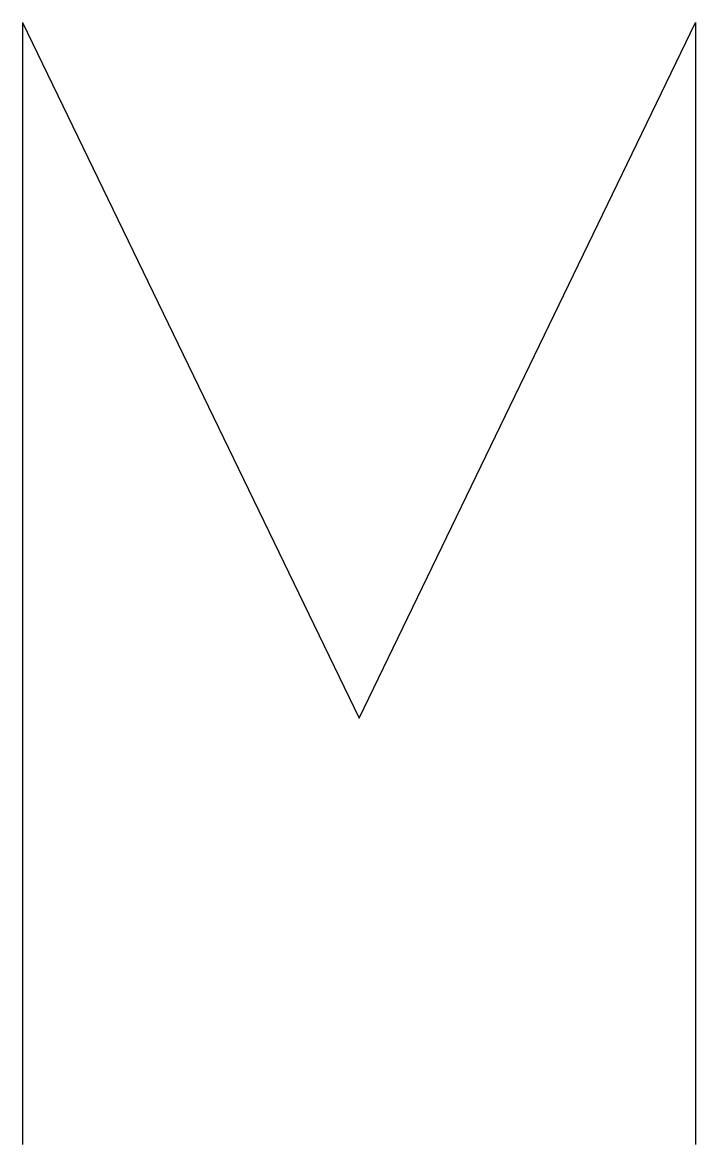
# Model space of a CAD drawing. Extents: x 0 to 300, y 0 to 500.
import ezdxf

# ---------------------------------------------------------------- set-up
doc = ezdxf.new("R2010")
doc.units = 0
doc.layers.get('0').update_dxf_attribs({"linetype": 'CONTINUOUS'})

msp = doc.modelspace()

# ---------------------------------------------------------------- linework, layer by layer
for p, q in [((0, 500), (0, 0)), ((0, 500), (150, 190)), ((150, 190), (300, 500)), ((300, 500), (300, 0))]:
    msp.add_line(p, q)

doc.saveas('drawing.dxf')
